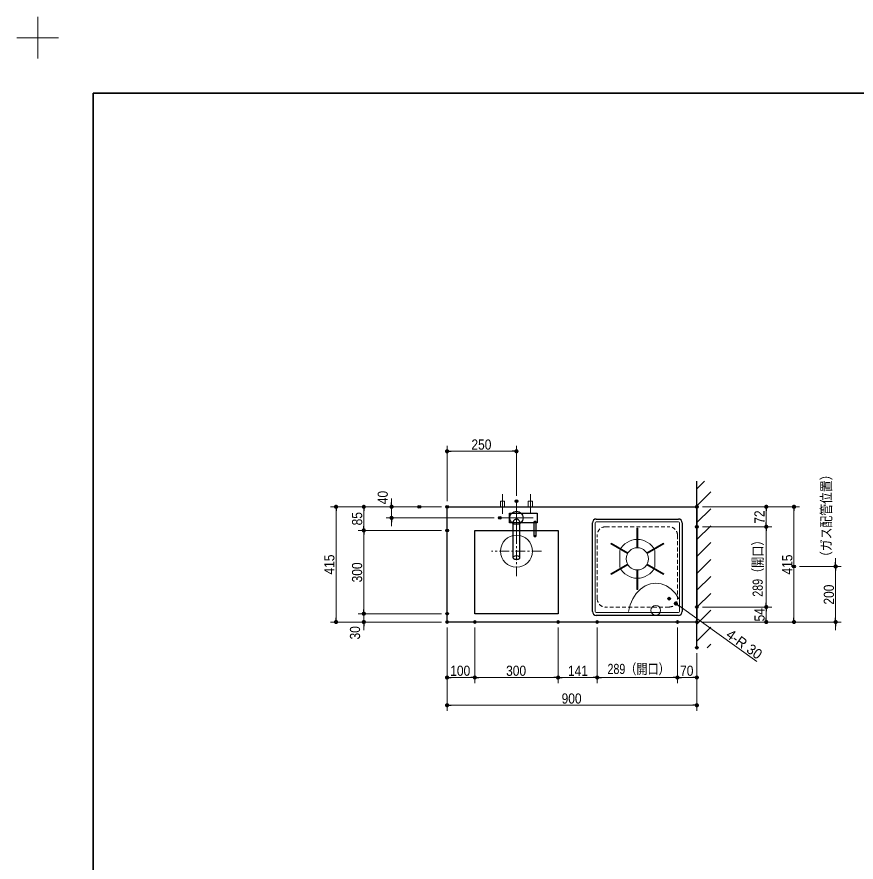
# Model space of a CAD drawing. Units: millimetres, scale not verified. Extents: x -6062 to 6062, y -3045 to 3045.
# Drawn here: x -6062 to -3039, y 0 to 3045 of the extents above; entities that cross this region are included whole.
import ezdxf
from ezdxf.enums import TextEntityAlignment as Align

# ---------------------------------------------------------------- set-up
doc = ezdxf.new("R2010")
doc.units = ezdxf.units.MM
doc.header["$LTSCALE"] = 20
doc.header["$PDMODE"] = 32
doc.header["$PDSIZE"] = 10
doc.linetypes.add('USER1', pattern=[1.11, 0.71, -0.4])
doc.linetypes.add('USER2', pattern=[2.91, 1.76, -0.4, 0.35, -0.4])
for name, color, linetype, lineweight in [('0-0_1図面枠', 7, 'Continuous', 15), ('0-2_5ボウル・キャビネット', 7, 'Continuous', 15), ('0-3_2寸法-2', 7, 'Continuous', 15), ('0-4_0', 7, 'Continuous', 25), ('0-6_2寸法-1', 7, 'Continuous', 15), ('0-8_4給排水', 7, 'Continuous', 15)]:
    doc.layers.add(name, color=color, linetype=linetype, lineweight=lineweight)
doc.layers.add('0-5_Defpoints', color=7, linetype='Continuous')
doc.styles.add('ＭＳ Ｐゴシック', font='')
doc.styles.get('ＭＳ Ｐゴシック').set_extended_font_data('MS PGothic')

# ---------------------------------------------------------------- blocks, each defined once
blk = doc.blocks.new('グループ')
at = {"layer": '0-0_1図面枠'}
for p, q in [((-84000, 57900), (-84000, 60900)), ((-85500, 59400), (-82500, 59400))]:
    blk.add_line(p, q, dxfattribs=at)
blk = doc.blocks.new('グループ-2')
at = {"layer": '0-0_1図面枠', "lineweight": 35}
blk.add_lwpolyline([(-80000, 55400), (80000, 55400), (80000, -55400), (-80000, -55400)], close=True, dxfattribs=at)
blk = doc.blocks.new('図面枠')
at = {"layer": '0-0_1図面枠'}
for name in ['グループ', 'グループ-2']:
    blk.add_blockref(name, (0, 0), dxfattribs=at)
blk = doc.blocks.new('_Dot')
at = {"layer": '0-4_0'}
blk.add_line((-10, 0), (-20, 0), dxfattribs=at)
for points in [[(0, 0), (-10, 0), (-9.92, 1.25)], [(0, 0), (-9.92, -1.25), (-10, 0)], [(0, 0), (-9.92, 1.25), (-9.69, 2.49)], [(0, 0), (-9.69, -2.49), (-9.92, -1.25)], [(0, 0), (-9.69, 2.49), (-9.3, 3.68)], [(0, 0), (-9.3, -3.68), (-9.69, -2.49)], [(0, 0), (-9.3, 3.68), (-8.76, 4.82)], [(0, 0), (-8.76, -4.82), (-9.3, -3.68)], [(0, 0), (-8.76, 4.82), (-8.09, 5.88)], [(0, 0), (-8.09, -5.88), (-8.76, -4.82)], [(0, 0), (-8.09, 5.88), (-7.29, 6.85)], [(0, 0), (-7.29, -6.85), (-8.09, -5.88)], [(0, 0), (-7.29, 6.85), (-6.37, 7.71)], [(0, 0), (-6.37, -7.71), (-7.29, -6.85)], [(0, 0), (-6.37, 7.71), (-5.36, 8.44)], [(0, 0), (-5.36, -8.44), (-6.37, -7.71)], [(0, 0), (-5.36, 8.44), (-4.26, 9.05)], [(0, 0), (-4.26, -9.05), (-5.36, -8.44)], [(0, 0), (-4.26, 9.05), (-3.09, 9.51)], [(0, 0), (-3.09, -9.51), (-4.26, -9.05)], [(0, 0), (-3.09, 9.51), (-1.87, 9.82)], [(0, 0), (-1.87, -9.82), (-3.09, -9.51)], [(0, 0), (-1.87, 9.82), (-0.63, 9.98)], [(0, 0), (-0.63, -9.98), (-1.87, -9.82)], [(0, 0), (-0.63, 9.98), (0.63, 9.98)], [(0, 0), (0.63, -9.98), (-0.63, -9.98)], [(0, 0), (0.63, 9.98), (1.87, 9.82)], [(0, 0), (1.87, 9.82), (3.09, 9.51)], [(0, 0), (3.09, 9.51), (4.26, 9.05)], [(0, 0), (4.26, 9.05), (5.36, 8.44)], [(0, 0), (5.36, 8.44), (6.37, 7.71)], [(0, 0), (6.37, 7.71), (7.29, 6.85)], [(0, 0), (7.29, 6.85), (8.09, 5.88)], [(0, 0), (8.09, 5.88), (8.76, 4.82)], [(0, 0), (8.76, 4.82), (9.3, 3.68)], [(0, 0), (9.3, 3.68), (9.69, 2.49)], [(0, 0), (9.69, 2.49), (9.92, 1.25)], [(0, 0), (9.92, 1.25), (10, 0)], [(0, 0), (1.87, -9.82), (0.63, -9.98)], [(0, 0), (3.09, -9.51), (1.87, -9.82)], [(0, 0), (4.26, -9.05), (3.09, -9.51)], [(0, 0), (5.36, -8.44), (4.26, -9.05)], [(0, 0), (6.37, -7.71), (5.36, -8.44)], [(0, 0), (7.29, -6.85), (6.37, -7.71)], [(0, 0), (8.09, -5.88), (7.29, -6.85)], [(0, 0), (8.76, -4.82), (8.09, -5.88)], [(0, 0), (9.3, -3.68), (8.76, -4.82)], [(0, 0), (9.69, -2.49), (9.3, -3.68)], [(0, 0), (9.92, -1.25), (9.69, -2.49)], [(0, 0), (10, 0), (9.92, -1.25)]]:
    blk.add_solid(points, dxfattribs=at)
blk = doc.blocks.new('グループ-7')
at = {"layer": '0-2_5ボウル・キャビネット', "lineweight": 30}
for p, q in [((-44030, 18059.8), (-44030, 24440.2)), ((-43750.2, 24720), (-37829.8, 24720)), ((-37550, 24440.2), (-37550, 18059.8)), ((-37829.8, 17780), (-43750.2, 17780))]:
    blk.add_line(p, q, dxfattribs=at)
at = {"layer": '0-2_5ボウル・キャビネット'}
for p, q in [((-43830, 18059.8), (-43830, 24440.2)), ((-43750.2, 24520), (-37829.8, 24520)), ((-37750, 24440.2), (-37750, 18059.8)), ((-42050, 22460.2), (-42050, 21239.8)), ((-39530, 21239.8), (-39530, 22460.2)), ((-37829.8, 17980), (-43750.2, 17980))]:
    blk.add_line(p, q, dxfattribs=at)
for points in [[(-40820, 24050), (-40760, 24050), (-40760, 22650), (-40820, 22650)], [(-41467.8, 22276), (-41497.8, 22224), (-42710.3, 22924), (-42680.3, 22976)], [(-40112.2, 22276), (-40082.2, 22224), (-38869.7, 22924), (-38899.7, 22976)], [(-41467.8, 21424), (-41497.8, 21476), (-42710.3, 20776), (-42680.3, 20724)], [(-40112.2, 21424), (-40082.2, 21476), (-38869.7, 20776), (-38899.7, 20724)], [(-40820, 21050), (-40760, 21050), (-40760, 19650), (-40820, 19650)]]:
    blk.add_lwpolyline(points, close=True, dxfattribs=at)
blk.add_lwpolyline([(-41419.9, 18060.9), (-41306.1, 18533.6), (-41121.3, 18969.3), (-40872.5, 19351.2), (-40569.5, 19664.6), (-40223.7, 19897.4), (-39848.5, 20040.8), (-39458.3, 20089.3), (-39068.2, 20040.8), (-38693, 19897.4), (-38347.2, 19664.6), (-38044.1, 19351.2), (-37795.4, 18969.3)], dxfattribs=at)
for centre, radius in [((-40790, 21850), 800), ((-39458.3, 18140), 350)]:
    blk.add_circle(centre, radius, dxfattribs=at)
at = {"layer": '0-2_5ボウル・キャビネット', "lineweight": 30}
for centre, start, end in [((-43750.2, 24440.2), 90, 180), ((-37829.8, 24440.2), 0, 90), ((-43750.2, 18059.8), 180, 270), ((-37829.8, 18059.8), 270, 0)]:
    blk.add_arc(centre, 279.8, start, end, dxfattribs=at)
at = {"layer": '0-2_5ボウル・キャビネット'}
for centre, radius, start, end in [((-43750.2, 24440.2), 79.8, 90, 180), ((-37829.8, 24440.2), 79.8, 0, 90), ((-40790, 21850), 1400, 90, 154.15807), ((-40790, 21850), 1400, 25.84193, 90), ((-40790, 21850), 1400, 205.84193, 270), ((-40790, 21850), 1400, 270, 334.15807), ((-43750.2, 18059.8), 79.8, 180, 270), ((-37829.8, 18059.8), 79.8, 270, 0)]:
    blk.add_arc(centre, radius, start, end, dxfattribs=at)
blk = doc.blocks.new('グループ-13')
at = {"layer": '0-8_4給排水', "linetype": 'USER2'}
for p, q in [((-49500, 26000), (-49500, 23600)), ((-49500, 26000), (-49500, 23600)), ((-48300, 24800), (-50700, 24800))]:
    blk.add_line(p, q, dxfattribs=at)
at = {"layer": '0-8_4給排水', "lineweight": 30}
blk.add_lwpolyline([(-50000, 25150), (-48000, 25150), (-48000, 24450), (-50000, 24450)], close=True, dxfattribs=at)
for points in [[(-49514.3, 24712.3), (-49527, 24710.9), (-49552, 24705.4), (-49576, 24697), (-49598.8, 24686.1), (-49620.3, 24673.2), (-49640.5, 24658.8), (-49659.3, 24643.3), (-49676.7, 24626.9), (-49692.5, 24609.9), (-49706.8, 24592.6), (-49719.4, 24575.2), (-49730, 24557.9), (-49738.6, 24541.1), (-49744.9, 24525.1), (-49748.7, 24510.1), (-49749.7, 24503.1), (-49750, 24496.5), (-49750, 21942.1), (-49749, 21930.9), (-49745.8, 21919.4), (-49740.3, 21907.7), (-49732.4, 21896.1), (-49722.1, 21884.7), (-49709.2, 21873.7), (-49694.1, 21863.3), (-49676.8, 21853.7), (-49657.6, 21845.1), (-49636.8, 21837.5), (-49614.8, 21831.1), (-49592, 21825.9), (-49568.8, 21821.9), (-49545.5, 21819.2), (-49522.5, 21817.6), (-49500, 21817.1), (-49477.5, 21817.6), (-49454.5, 21819.2), (-49431.2, 21821.9), (-49408, 21825.9), (-49385.2, 21831.1)], [(-49385.2, 21831.1), (-49363.2, 21837.5), (-49342.4, 21845.1), (-49323.2, 21853.7), (-49305.9, 21863.3), (-49290.8, 21873.7), (-49277.9, 21884.7), (-49267.6, 21896.1), (-49259.7, 21907.7), (-49254.2, 21919.4), (-49251, 21930.9), (-49250, 21942.1), (-49250, 24496.9), (-49250.3, 24503.5), (-49251.3, 24510.5), (-49255.2, 24525.4), (-49261.5, 24541.5), (-49270.2, 24558.4), (-49281, 24575.8), (-49293.9, 24593.5), (-49308.4, 24611), (-49324.6, 24628.2), (-49342.4, 24644.8), (-49361.4, 24660.3), (-49382, 24674.7), (-49403.8, 24687.4), (-49426.8, 24698.1), (-49451, 24706.2), (-49476, 24711.3), (-49488.7, 24712.5), (-49501.5, 24712.9), (-49514.3, 24712.3)], [(-48080.3, 23497.4), (-48080, 23501), (-48080, 24496.9), (-48080.4, 24500.9), (-48081.5, 24505), (-48083.5, 24509.2), (-48086.1, 24513.4), (-48089.5, 24517.6), (-48093.6, 24521.6), (-48098.3, 24525.5), (-48103.6, 24529.2), (-48109.4, 24532.7), (-48115.7, 24535.8), (-48122.5, 24538.5), (-48129.6, 24540.7), (-48137.1, 24542.6), (-48144.7, 24543.9), (-48152.5, 24544.7), (-48160.4, 24544.9), (-48168.3, 24544.6), (-48176, 24543.8), (-48183.6, 24542.4), (-48191, 24540.6), (-48198, 24538.3), (-48204.7, 24535.5), (-48211, 24532.5), (-48216.7, 24529.1), (-48222, 24525.4), (-48226.6, 24521.5), (-48230.6, 24517.4), (-48233.9, 24513.3), (-48236.6, 24509.1), (-48238.5, 24504.9), (-48239.6, 24500.8), (-48240, 24496.8), (-48240, 23501), (-48239.7, 23497.4), (-48238.7, 23493.7), (-48236.9, 23490), (-48234.4, 23486.2)], [(-48234.4, 23486.2), (-48231.1, 23482.6), (-48227, 23479.1), (-48222.1, 23475.7), (-48216.6, 23472.7), (-48210.4, 23469.9), (-48203.8, 23467.5), (-48196.7, 23465.4), (-48189.4, 23463.8), (-48182, 23462.5), (-48174.6, 23461.6), (-48167.2, 23461.1), (-48160, 23461), (-48152.8, 23461.1), (-48145.4, 23461.6), (-48138, 23462.5), (-48130.6, 23463.8), (-48123.3, 23465.4), (-48116.2, 23467.5), (-48109.6, 23469.9), (-48103.4, 23472.7), (-48097.9, 23475.7), (-48093, 23479.1), (-48088.9, 23482.6), (-48085.6, 23486.2), (-48083.1, 23490), (-48081.3, 23493.7), (-48080.3, 23497.4)]]:
    blk.add_lwpolyline(points, dxfattribs=at)
at = {"layer": '0-8_4給排水'}
for points in [[(-48080, 23501), (-48080.3, 23504.6), (-48081.3, 23508.2), (-48083.1, 23512), (-48085.6, 23515.7), (-48088.9, 23519.3), (-48093, 23522.9), (-48097.9, 23526.2), (-48103.4, 23529.2), (-48109.6, 23532), (-48116.2, 23534.4), (-48123.3, 23536.5), (-48130.6, 23538.2), (-48138, 23539.4), (-48145.4, 23540.3), (-48152.8, 23540.8), (-48160, 23541), (-48167.2, 23540.8), (-48174.6, 23540.3), (-48182, 23539.4), (-48189.4, 23538.2), (-48196.7, 23536.5), (-48203.8, 23534.4), (-48210.4, 23532), (-48216.6, 23529.2), (-48222.1, 23526.2), (-48227, 23522.9), (-48231.1, 23519.3), (-48234.4, 23515.7), (-48236.9, 23512), (-48238.7, 23508.2), (-48239.7, 23504.6), (-48240, 23501)], [(-49250, 21942.1), (-49251, 21953.3), (-49254.2, 21964.9), (-49259.7, 21976.5), (-49267.6, 21988.1), (-49277.9, 21999.5), (-49290.8, 22010.5), (-49305.9, 22020.9), (-49323.2, 22030.5), (-49342.4, 22039.2), (-49363.2, 22046.7), (-49385.2, 22053.2), (-49408, 22058.3), (-49431.2, 22062.3), (-49454.5, 22065), (-49477.5, 22066.6), (-49500, 22067.1), (-49522.5, 22066.6), (-49545.5, 22065), (-49568.8, 22062.3), (-49592, 22058.3), (-49614.8, 22053.2), (-49636.8, 22046.7), (-49657.6, 22039.2), (-49676.8, 22030.5), (-49694.1, 22020.9), (-49709.2, 22010.5), (-49722.1, 21999.5), (-49732.4, 21988.1), (-49740.3, 21976.5), (-49745.8, 21964.9), (-49749, 21953.3), (-49750, 21942.1)]]:
    blk.add_lwpolyline(points, dxfattribs=at)
at = {"layer": '0-8_4給排水', "lineweight": 30}
blk.add_circle((-49500, 24800), 480, dxfattribs=at)
blk = doc.blocks.new('グループ-14')
at = {"layer": '0-8_4給排水', "linetype": 'USER2'}
for p, q in [((-50500, 25100), (-50500, 26500)), ((-48500, 25100), (-48500, 26500))]:
    blk.add_line(p, q, dxfattribs=at)
at = {"layer": '0-8_4給排水'}
for points in [[(-50650, 25600), (-50650, 26000), (-50350, 26000), (-50350, 25600)], [(-48650, 25600), (-48650, 26000), (-48350, 26000), (-48350, 25600)]]:
    blk.add_lwpolyline(points, dxfattribs=at)
blk.add_blockref('グループ-13', (0, 0), dxfattribs=at)

msp = doc.modelspace()

# ---------------------------------------------------------------- linework, layer by layer
at = {"layer": '0-2_5ボウル・キャビネット'}
for p, q in [((-3612.5, 1344.92), (-3584.92, 1372.5)), ((-3612.5, 1283.96), (-3562.5, 1333.96)), ((-3612.5, 1223), (-3562.5, 1273)), ((-3612.5, 1162.04), (-3562.5, 1212.04)), ((-3612.5, 1101.08), (-3562.5, 1151.08)), ((-3612.5, 1040.12), (-3562.5, 1090.12)), ((-3612.5, 979.16), (-3562.5, 1029.16)), ((-3612.5, 918.2), (-3562.5, 968.2)), ((-3612.5, 857.24), (-3562.5, 907.24)), ((-3612.5, 796.28), (-3562.5, 846.28)), ((-3575.32, 772.5), (-3562.5, 785.32))]:
    msp.add_line(p, q, dxfattribs=at)
at = {"layer": '0-2_5ボウル・キャビネット', "lineweight": 30}
msp.add_line((-3612.5, 772.5), (-3612.5, 1372.5), dxfattribs=at)
at = {"layer": '0-2_5ボウル・キャビネット', "linetype": 'USER2'}
for p, q in [((-4262.5, 1030), (-4262.5, 1210)), ((-4172.5, 1120), (-4352.5, 1120))]:
    msp.add_line(p, q, dxfattribs=at)
at = {"layer": '0-2_5ボウル・キャビネット', "linetype": 'USER1'}
for p, q in [((-3941.5, 1208), (-3712.5, 1208)), ((-3971.5, 949), (-3971.5, 1178)), ((-3682.5, 1178), (-3682.5, 949)), ((-3712.5, 919), (-3941.5, 919))]:
    msp.add_line(p, q, dxfattribs=at)
at = {"layer": '0-2_5ボウル・キャビネット', "lineweight": 30}
for points in [[(-4512.5, 1280), (-3612.5, 1280), (-3612.5, 865), (-4512.5, 865)], [(-4412.5, 1195), (-4112.5, 1195), (-4112.5, 895), (-4412.5, 895)]]:
    msp.add_lwpolyline(points, close=True, dxfattribs=at)
at = {"layer": '0-2_5ボウル・キャビネット'}
msp.add_circle((-4262.5, 1120), 57.5, dxfattribs=at)
at = {"layer": '0-2_5ボウル・キャビネット', "linetype": 'USER1'}
for centre, start, end in [((-3941.5, 1178), 90, 180), ((-3712.5, 1178), 0, 90), ((-3941.5, 949), 180, 270), ((-3712.5, 949), 270, 0)]:
    msp.add_arc(centre, 30, start, end, dxfattribs=at)
at = {"layer": '0-3_2寸法-2'}
for p, q in [((-4712.5, 1295.01), (-4712.5, 1310.01)), ((-4532.5, 1280), (-4732.5, 1280)), ((-4712.5, 1240), (-4712.5, 1280)), ((-4342.5, 1240), (-4732.5, 1240)), ((-4712.5, 1224.99), (-4712.5, 1209.99)), ((-3112.5, 1080.01), (-3112.5, 1095.01)), ((-3242.5, 1065), (-3092.5, 1065)), ((-3112.5, 865), (-3112.5, 1065)), ((-4812.5, 910.01), (-4812.5, 925.01)), ((-3675.92, 922.78), (-3396.94, 722.86)), ((-4532.5, 895), (-4832.5, 895)), ((-4812.5, 865), (-4812.5, 895)), ((-4532.5, 865), (-4832.5, 865)), ((-3242.5, 865), (-3092.5, 865)), ((-4812.5, 849.99), (-4812.5, 834.99)), ((-3112.5, 849.99), (-3112.5, 834.99))]:
    msp.add_line(p, q, dxfattribs=at)
at = {"layer": '0-5_Defpoints'}
for p in [(-4512.5, 1480), (-4912.5, 1280), (-4812.5, 1280), (-4812.5, 1280), (-4712.5, 1280), (-4612.5, 1280), (-4512.5, 1280), (-4262.5, 1300), (-3612.5, 1280), (-3362.5, 1280), (-3362.5, 1280), (-3262.5, 1280), (-4322.5, 1240), (-4512.5, 1195), (-3612.5, 1208), (-3262.5, 1065), (-3112.5, 1065), (-3712.5, 949), (-3688.12, 931.52), (-3612.5, 919), (-3362.5, 919), (-4812.5, 895), (-4512.5, 895), (-4812.5, 865), (-4512.5, 865), (-4412.5, 865), (-4112.5, 865), (-3971.5, 865), (-3971.5, 865), (-3682.5, 865), (-3612.5, 865), (-3362.5, 865), (-3262.5, 865), (-3612.5, 772.5), (-4512.5, 665), (-4112.5, 665), (-4112.5, 665), (-3682.5, 665), (-3612.5, 665), (-3612.5, 565)]:
    msp.add_point(p, dxfattribs=at)
at = {"layer": '0-6_2寸法-1'}
for p, q in [((-4512.5, 1300), (-4512.5, 1500)), ((-4262.5, 1320), (-4262.5, 1500)), ((-4277.51, 1480), (-4497.49, 1480)), ((-4832.5, 1280), (-4932.5, 1280)), ((-4632.5, 1280), (-4832.5, 1280)), ((-3592.5, 1280), (-3342.5, 1280)), ((-3342.5, 1280), (-3242.5, 1280)), ((-4912.5, 880.01), (-4912.5, 1264.99)), ((-4812.5, 1210.01), (-4812.5, 1264.99)), ((-3362.5, 1223.01), (-3362.5, 1264.99)), ((-3262.5, 880.01), (-3262.5, 1264.99)), ((-4532.5, 1195), (-4832.5, 1195)), ((-4532.5, 1195), (-4832.5, 1195)), ((-3592.5, 1208), (-3342.5, 1208)), ((-3592.5, 1208), (-3342.5, 1208)), ((-3362.5, 1192.99), (-3362.5, 934.01)), ((-4812.5, 1179.99), (-4812.5, 910.01)), ((-3242.5, 1065), (-3092.5, 1065)), ((-3112.5, 880.01), (-3112.5, 1049.99)), ((-3592.5, 919), (-3342.5, 919)), ((-3592.5, 919), (-3342.5, 919)), ((-4532.5, 895), (-4832.5, 895)), ((-3362.5, 880.01), (-3362.5, 903.99)), ((-4832.5, 865), (-4932.5, 865)), ((-3592.5, 865), (-3342.5, 865)), ((-3342.5, 865), (-3242.5, 865)), ((-3242.5, 865), (-3092.5, 865)), ((-4512.5, 845), (-4512.5, 645)), ((-4412.5, 845), (-4412.5, 645)), ((-4412.5, 845), (-4412.5, 645)), ((-4112.5, 845), (-4112.5, 645)), ((-4112.5, 845), (-4112.5, 645)), ((-3971.5, 845), (-3971.5, 645)), ((-3971.5, 845), (-3971.5, 645)), ((-3682.5, 845), (-3682.5, 645)), ((-3682.5, 845), (-3682.5, 645)), ((-3612.5, 752.5), (-3612.5, 645)), ((-4512.5, 645), (-4512.5, 545)), ((-4427.51, 665), (-4497.49, 665)), ((-4397.49, 665), (-4127.51, 665)), ((-3986.51, 665), (-4097.49, 665)), ((-3956.49, 665), (-3697.51, 665)), ((-3627.51, 665), (-3667.49, 665)), ((-3612.5, 645), (-3612.5, 545)), ((-4497.49, 565), (-3627.51, 565))]:
    msp.add_line(p, q, dxfattribs=at)

# ---------------------------------------------------------------- block references
at = {"layer": '0-0_1図面枠', "xscale": 0.05, "yscale": 0.05}
msp.add_blockref('図面枠', (-1787.5, 0), dxfattribs=at)
at = {"layer": '0-2_5ボウル・キャビネット', "xscale": 0.05, "yscale": 0.05}
msp.add_blockref('グループ-7', (-1787.5, 0), dxfattribs=at)
at = {"layer": '0-3_2寸法-2', "xscale": 0.7503418, "yscale": 0.7503418}
for p, rotation in [((-4712.5, 1280), 270), ((-4712.5, 1240), 90), ((-3112.5, 1065), 270), ((-3688.12, 931.52), 144.37301), ((-4812.5, 895), 270), ((-4812.5, 865), 90), ((-3112.5, 865), 90)]:
    msp.add_blockref('_Dot', p, dxfattribs=dict(at, rotation=rotation))
at = {"layer": '0-6_2寸法-1', "xscale": 0.7503418, "yscale": 0.7503418}
for p, rotation in [((-4512.5, 1480), 180), ((-4912.5, 1280), 90), ((-4812.5, 1280), 90), ((-3362.5, 1280), 90), ((-3262.5, 1280), 90), ((-3362.5, 1208), 270), ((-4812.5, 1195), 270), ((-4812.5, 1195), 90), ((-3362.5, 1208), 90), ((-3112.5, 1065), 90), ((-3362.5, 919), 270), ((-3362.5, 919), 90), ((-4812.5, 895), 270), ((-4912.5, 865), 270), ((-3362.5, 865), 270), ((-3262.5, 865), 270), ((-3112.5, 865), 270), ((-4512.5, 665), 180), ((-4412.5, 665), 180), ((-4112.5, 665), 180), ((-3971.5, 665), 180), ((-3682.5, 665), 180), ((-4512.5, 565), 180)]:
    msp.add_blockref('_Dot', p, dxfattribs=dict(at, rotation=rotation))
for p in [(-4262.5, 1480), (-4412.5, 665), (-4112.5, 665), (-3971.5, 665), (-3682.5, 665), (-3612.5, 665), (-3612.5, 565)]:
    msp.add_blockref('_Dot', p, dxfattribs=at)
at = {"layer": '0-8_4給排水', "xscale": 0.05, "yscale": 0.05}
msp.add_blockref('グループ-14', (-1787.5, 0), dxfattribs=at)

# ---------------------------------------------------------------- texts
at = {"layer": '0-3_2寸法-2', "style": 'ＭＳ Ｐゴシック'}
for s, width, p in [('（ガス配管位置）', 0.85, (-3117.09, 1077.77)), ('40', 0.9, (-4714.98, 1289.41)), ('30', 0.9, (-4814.98, 802.02))]:
    msp.add_text(s, height=36.66, rotation=90, dxfattribs=dict(at, width=width)).set_placement(p, align=Align.BOTTOM_LEFT)
msp.add_text('4-R 30', height=36.66, rotation=324.373, dxfattribs=at).set_placement((-3517.2, 802.94), align=Align.BOTTOM_LEFT)
at = {"layer": '0-6_2寸法-1', "style": 'ＭＳ Ｐゴシック'}
for s, width, p in [('250', 0.9, (-4424.78, 1475.04)), ('100', 0.9, (-4501.11, 660.04)), ('300', 0.9, (-4299.78, 660.04)), ('141', 0.9, (-4076.86, 660.04)), ('289（開口）', 0.8, (-3934.4, 666.58)), ('70', 0.9, (-3672.87, 660.04)), ('900', 0.9, (-4099.88, 560.04))]:
    msp.add_text(s, height=36.66, dxfattribs=dict(at, width=width)).set_placement(p, align=Align.BOTTOM_LEFT)
for s, width, p in [('85', 0.9, (-4807.44, 1213.01)), ('72', 0.9, (-3357.44, 1219.02)), ('289（開口）', 0.8, (-3364.08, 956.1)), ('415', 0.9, (-4907.54, 1036)), ('415', 0.9, (-3257.54, 1036)), ('300', 0.9, (-4807.54, 1007.72)), ('200', 0.9, (-3107.54, 927.72)), ('54', 0.9, (-3357.44, 866.92))]:
    msp.add_text(s, height=36.66, rotation=90, dxfattribs=dict(at, width=width)).set_placement(p, align=Align.BOTTOM_LEFT)

doc.saveas('drawing.dxf')
